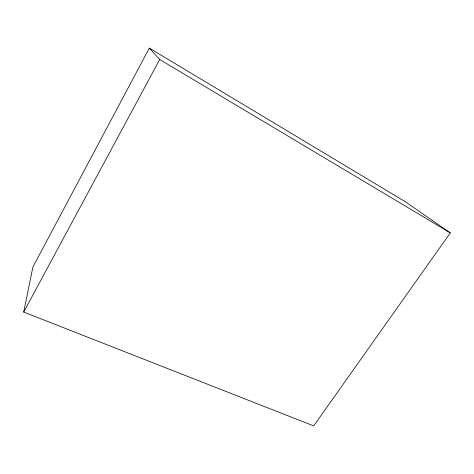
<?xml version="1.0" encoding="UTF-8"?>
<svg xmlns="http://www.w3.org/2000/svg" width="474" height="474" viewBox="0 0 474 474"><rect width="100%" height="100%" fill="white"/><g stroke="black" fill="none" stroke-linecap="round" stroke-linejoin="round"><path stroke-width="0.71" d="M23.7 312.064L32.907 267.004L149.316 48.111L405.306 201.717L450.3 232.888L313.687 425.889L23.7 312.064L159.702 59.523L149.316 48.111M159.702 59.523L450.3 232.888"/></g></svg>
